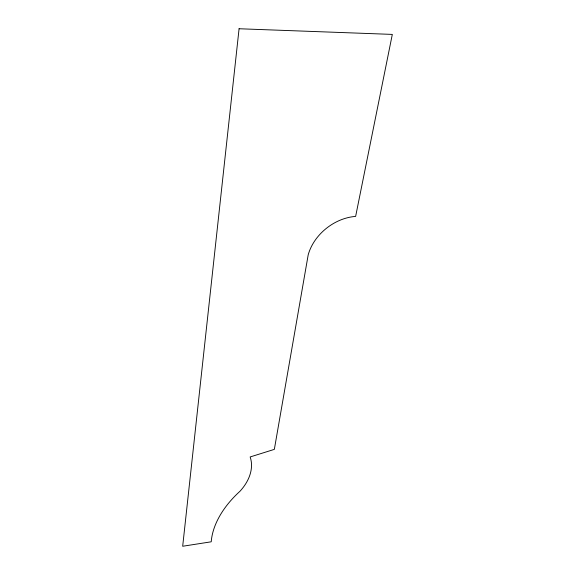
<?xml version="1.0" encoding="UTF-8"?>
<svg xmlns="http://www.w3.org/2000/svg" width="575" height="575" viewBox="0 0 575 575"><rect width="100%" height="100%" fill="white"/><g stroke="black" fill="none" stroke-linecap="round" stroke-linejoin="round"><path stroke-width="0.86" d="M239.078 28.75L182.685 546.25L211.226 541.801A92.323 58.614 -26.1 0 1 239.991 491.244A51.585 35.535 -22.1 0 0 250.154 456.952L274.34 449.377L308.193 254.854A45.389 35.147 -37.3 0 1 355.63 216.408L392.315 34.407L239.078 28.75"/></g></svg>
